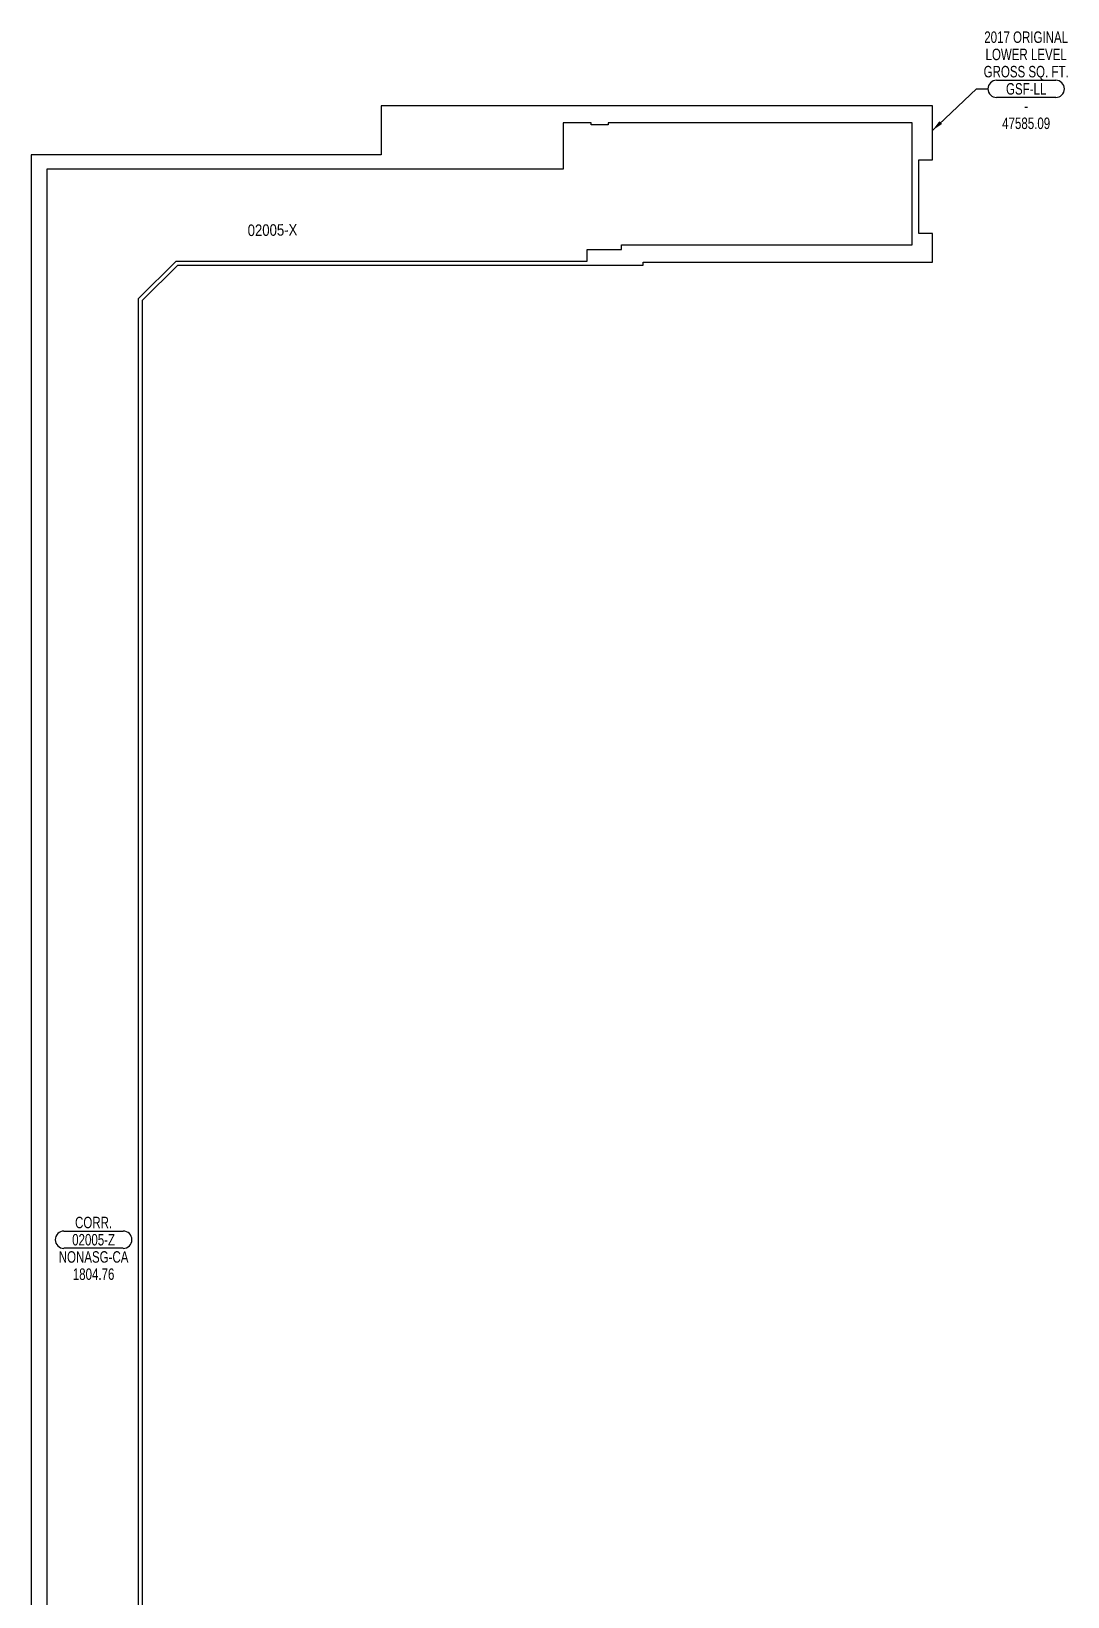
# Model space of a CAD drawing. Extents: x -1958 to 2492, y 4758 to 8997.
# Drawn here: x 1408 to 2492, y 7361 to 8997 of the extents above; entities that cross this region are included whole.
import ezdxf
from ezdxf.enums import TextEntityAlignment as Align

# ---------------------------------------------------------------- set-up
doc = ezdxf.new("R2010")
doc.units = 0
doc.header["$LTSCALE"] = 48
doc.header["$MEASUREMENT"] = 0
doc.layers.get('0').update_dxf_attribs({"linetype": 'CONTINUOUS'})
for name, color, linetype in [('AREA', 3, 'CONTINUOUS'), ('AREA2', 1, 'CONTINUOUS'), ('COSTC', 6, 'CONTINUOUS'), ('PLINE', 3, 'CONTINUOUS'), ('PLINE2', 5, 'CONTINUOUS'), ('ROOMNA', 4, 'CONTINUOUS'), ('ROOMNO', 4, 'CONTINUOUS'), ('ROOMOV', 4, 'CONTINUOUS')]:
    doc.layers.add(name, color=color, linetype=linetype)
doc.styles.add('STYLE-ARIAL_NARROW', font='ARIALN.TTF')
doc.dimstyles.get("Standard").update_dxf_attribs({"dimtxt": 0.18, "dimasz": 12, "dimexe": 0.18, "dimexo": 0.0625, "dimgap": 0.09, "dimtad": 0, "dimtih": 1, "dimtoh": 1, "dimdec": 4, "dimzin": 0, "dimtxsty": 'STANDARD', "dimcen": 0.09, "dimazin": 3, "dimtfac": 1, "dimtdec": 4, "dimtofl": 0, "dimtmove": 0, "dimatfit": 3, "dimtolj": 1, "dimtzin": 0})

# ---------------------------------------------------------------- blocks, each defined once
blk = doc.blocks.new('ROOM')
at = {"layer": 'ROOMOV'}
for p, q in [((-31, 9), (31, 9)), ((31, -9), (-31, -9))]:
    blk.add_line(p, q, dxfattribs=at)
for centre, start, end in [((-31, 0), 90, 270), ((31, 0), 270, 90)]:
    blk.add_arc(centre, 9.04, start, end, dxfattribs=at)
at = {"width": 0.75, "flags": 1}
for tag, p in [('FLTYPE', (-60, -48)), ('FLFIN', (-60, -36)), ('USER1', (60, -48)), ('ICRA', (60, -36)), ('FLCOND', (-60, -60)), ('USER2', (60, -60)), ('WLTYPE', (-60, -84)), ('WLFIN', (-60, -72)), ('BLDG', (-24, -84)), ('SITE', (-24, -72)), ('UCODE', (24, -72)), ('UDESC', (24, -84)), ('USER3', (60, -72)), ('USER4', (60, -84)), ('WLCOND', (-60, -96)), ('FLR', (-24, -96)), ('FCODE', (24, -96)), ('USER5', (60, -96)), ('CLFIN', (-60, -108)), ('COSTCD', (-24, -108)), ('FDESC', (24, -108)), ('USER6', (60, -108)), ('CLCOND', (-60, -132)), ('CLTYPE', (-60, -120)), ('DEPTD', (-24, -120)), ('RDES', (-24, -132)), ('CONTACT', (24, -132)), ('DIVISION', (24, -120)), ('USER7', (60, -120)), ('USER8', (60, -132)), ('CLHT', (-60, -144)), ('CHDATE', (-24, -144)), ('OCCUP', (24, -144)), ('BLOCK', (60, -144)), ('BASE', (-60, -156)), ('CBACK', (-24, -156)), ('PRCONTACT', (24, -156)), ('BLOCK2', (60, -156))]:
    blk.add_attdef(tag, text='', height=6, dxfattribs=at).set_placement(p, align=Align.MIDDLE_CENTER)
at = {"layer": 'AREA', "width": 0.75}
blk.add_attdef('AREA', text='', height=12, dxfattribs=at).set_placement((0, -36), align=Align.MIDDLE_CENTER)
at = {"layer": 'AREA2', "width": 0.75}
blk.add_attdef('AREA2', text='', height=12, dxfattribs=at).set_placement((0, -36), align=Align.MIDDLE_CENTER)
at = {"layer": 'COSTC', "width": 0.75}
blk.add_attdef('COSTC', text='', height=12, dxfattribs=at).set_placement((0, -18), align=Align.MIDDLE_CENTER)
at = {"layer": 'ROOMNA', "width": 0.75}
for tag, p in [('RMNAA', (0, 54)), ('RMNAB', (0, 36)), ('RMNAC', (0, 18))]:
    blk.add_attdef(tag, text='', height=12, dxfattribs=at).set_placement(p, align=Align.MIDDLE_CENTER)
at = {"layer": 'ROOMNO', "width": 0.75}
blk.add_attdef('RMNU', text='', height=12, dxfattribs=at).set_placement((0, 0), align=Align.MIDDLE_CENTER)

msp = doc.modelspace()

# ---------------------------------------------------------------- linework, layer by layer
at = {"layer": 'PLINE', "color": 1}
msp.add_lwpolyline([(1524.2, 6928.9), (1524.2, 8716.1), (1560.9, 8752.8), (2047.8, 8752.8), (2047.8, 8756), (2350.1, 8756), (2350.1, 8786), (2336.1, 8786), (2336.1, 8863), (2350.1, 8863), (2350.1, 8919.5), (1773.7, 8919.5), (1773.7, 8868.2), (1407.7, 8868.2), (1407.7, 7088.8)], dxfattribs=at)
at = {"layer": 'PLINE2', "color": 6}
msp.add_lwpolyline([(2329.1, 8901.5), (2011.1, 8901.5), (2011.1, 8899.5), (1993.1, 8899.5), (1993.1, 8901.5), (1964.1, 8901.5), (1964.1, 8853.1), (1424, 8853.1), (1424, 7088.8), (1520, 7088.8), (1520, 8717.9), (1559.2, 8757.1), (1989.1, 8757.1), (1989.1, 8769), (2025.1, 8769), (2025.1, 8774), (2329.1, 8774), (2329.1, 8788.5)], close=True, dxfattribs=at)

# ---------------------------------------------------------------- block references
at = {"layer": 'ROOMNO'}
ref = msp.add_blockref('ROOM', (2448.2, 8937.1), dxfattribs=at)
ref.add_attrib('RMNU', 'GSF-LL', dxfattribs={"height": 12, "width": 0.75}).set_placement((2448.2, 8937.1), align=Align.MIDDLE_CENTER)
ref.add_attrib('RMNAA', '2017 ORIGINAL', dxfattribs={"layer": 'ROOMNA', "height": 12, "width": 0.75}).set_placement((2448.2, 8991.1), align=Align.MIDDLE_CENTER)
ref.add_attrib('RMNAB', 'LOWER LEVEL', dxfattribs={"layer": 'ROOMNA', "height": 12, "width": 0.75}).set_placement((2448.2, 8973.1), align=Align.MIDDLE_CENTER)
ref.add_attrib('RMNAC', 'GROSS SQ. FT.', dxfattribs={"layer": 'ROOMNA', "height": 12, "width": 0.75}).set_placement((2448.2, 8955.1), align=Align.MIDDLE_CENTER)
ref.add_attrib('COSTC', '-', dxfattribs={"layer": 'COSTC', "height": 12, "width": 0.75}).set_placement((2448.2, 8919.1), align=Align.MIDDLE_CENTER)
ref.add_attrib('AREA', '47585.09', dxfattribs={"layer": 'AREA', "height": 12, "width": 0.75}).set_placement((2448.2, 8901.1), align=Align.MIDDLE_CENTER)
ref = msp.add_blockref('ROOM', (1472.9, 7734), dxfattribs=at)
ref.add_attrib('RMNU', '02005-Z', dxfattribs={"height": 12, "width": 0.75}).set_placement((1472.9, 7734), align=Align.MIDDLE_CENTER)
ref.add_attrib('RMNAC', 'CORR.', dxfattribs={"layer": 'ROOMNA', "height": 12, "width": 0.75}).set_placement((1472.9, 7752), align=Align.MIDDLE_CENTER)
ref.add_attrib('COSTC', 'NONASG-CA', dxfattribs={"layer": 'COSTC', "height": 12, "width": 0.75}).set_placement((1472.9, 7716), align=Align.MIDDLE_CENTER)
ref.add_attrib('AREA2', '1804.76', dxfattribs={"layer": 'AREA2', "height": 12, "width": 0.75}).set_placement((1472.9, 7698), align=Align.MIDDLE_CENTER)

# ---------------------------------------------------------------- texts
at = {"layer": 'ROOMNO', "style": 'STYLE-ARIAL_NARROW'}
msp.add_text('02005-X', height=12, rotation=0.7095, dxfattribs=at).set_placement((1634.1, 8783.2))

# ---------------------------------------------------------------- leaders
at = {"layer": 'ROOMNO'}
msp.add_leader([(2350.1, 8893.6), (2396.1, 8937.1), (2408.1, 8937.1)], dimstyle='STANDARD', override={"dimgap": 0.09, "dimtad": 0}, dxfattribs=at)

doc.saveas('drawing.dxf')
